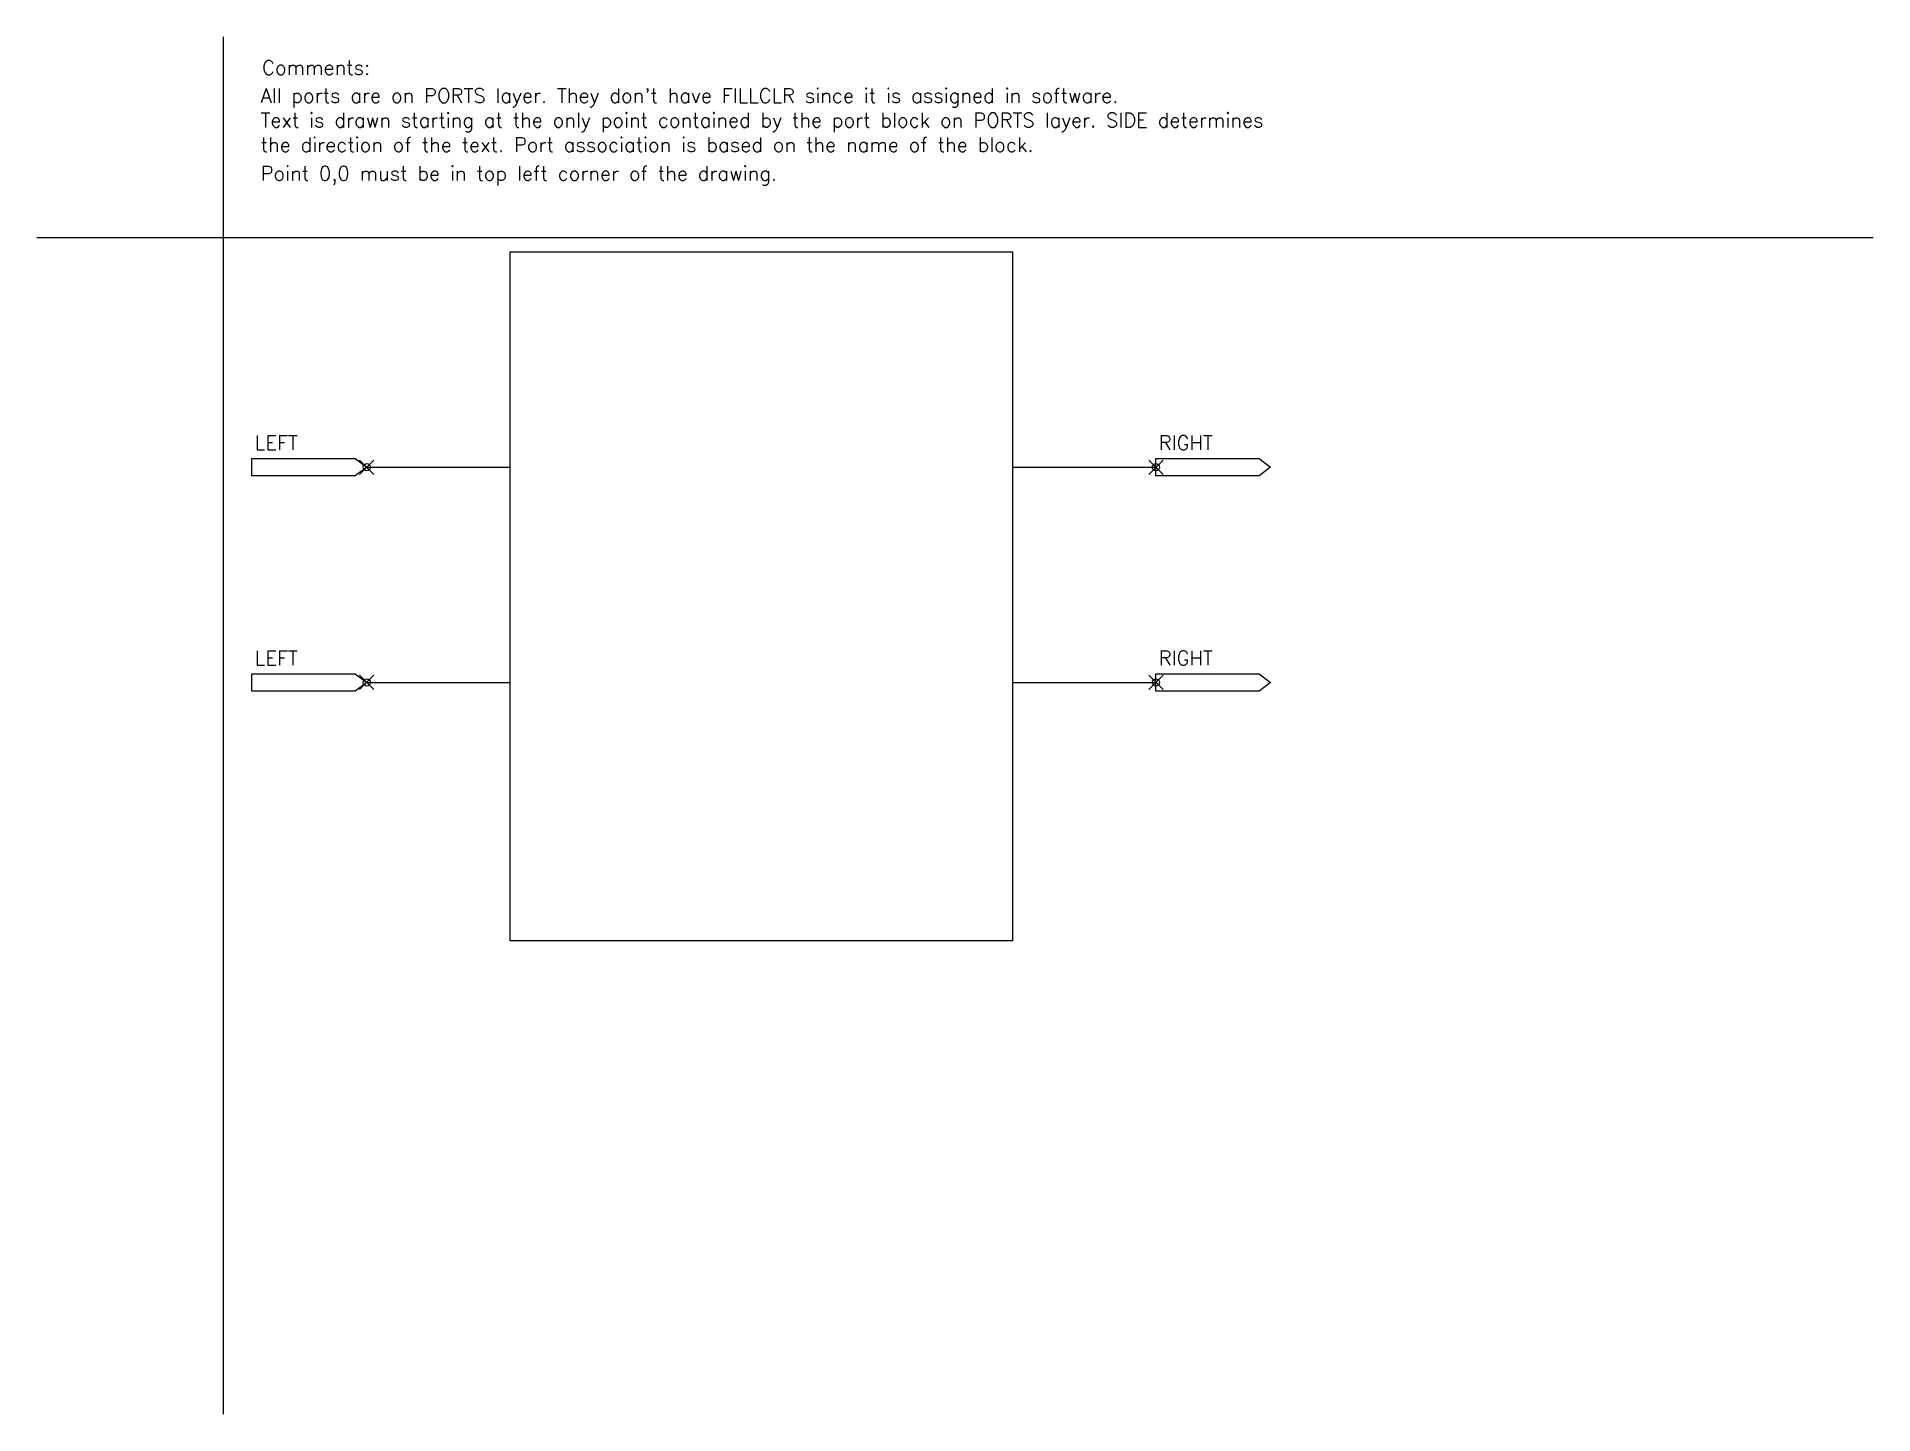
# Model space of a CAD drawing. Extents: x -130 to 1150, y -820 to 140.
import ezdxf

# ---------------------------------------------------------------- set-up
doc = ezdxf.new("R2010")
doc.units = 0
doc.header["$MEASUREMENT"] = 0
doc.header["$PDMODE"] = 35
doc.header["$PDSIZE"] = 5
for name, color, linetype in [('COMMENT', 254, 'CONTINUOUS'), ('DETAIL_MEDIUM', 182, 'CONTINUOUS'), ('PORTS', 188, 'CONTINUOUS')]:
    doc.layers.add(name, color=color, linetype=linetype)
doc.styles.add('SIMPLEX', font='simplex')
doc.styles.get("Standard").update_dxf_attribs({"font": 'txt.shx'})

# ---------------------------------------------------------------- blocks, each defined once
blk = doc.blocks.new('TITAN_CLKBUF_INCLK_PORT')
at = {"layer": 'DETAIL_MEDIUM', "linetype": 'CONTINUOUS'}
blk.add_line((100, -70), (200, -70), dxfattribs=at)
at = {"layer": 'PORTS', "linetype": 'CONTINUOUS'}
blk.add_lwpolyline([(100, -70), (92, -76), (20, -76), (20, -64), (92, -64), (100, -70)], close=True, dxfattribs=at)
blk.add_point((100, -70), dxfattribs=at)
at = {"layer": 'PORTS', "linetype": 'CONTINUOUS', "style": 'SIMPLEX'}
blk.add_attdef('SIDE', (22, -58), '', height=10, dxfattribs=at)
blk = doc.blocks.new('TITAN_CLKBUF_CLK_ENA_PORT')
at = {"layer": 'DETAIL_MEDIUM', "linetype": 'CONTINUOUS'}
blk.add_line((100, -160), (200, -160), dxfattribs=at)
at = {"layer": 'PORTS', "linetype": 'CONTINUOUS'}
blk.add_lwpolyline([(100, -160), (92, -166), (20, -166), (20, -154), (92, -154), (100, -160)], close=True, dxfattribs=at)
blk.add_point((100, -160), dxfattribs=at)
at = {"layer": 'PORTS', "linetype": 'CONTINUOUS', "style": 'SIMPLEX'}
blk.add_attdef('SIDE', (22, -148), '', height=10, dxfattribs=at)
blk = doc.blocks.new('TITAN_CLKBUF_CLK_OUT_PORT')
at = {"layer": 'DETAIL_MEDIUM', "linetype": 'CONTINUOUS'}
blk.add_line((550, -160), (650, -160), dxfattribs=at)
at = {"layer": 'PORTS', "linetype": 'CONTINUOUS'}
blk.add_lwpolyline([(730, -160), (722, -166), (650, -166), (650, -154), (722, -154), (730, -160)], close=True, dxfattribs=at)
blk.add_point((650, -160), dxfattribs=at)
at = {"layer": 'PORTS', "linetype": 'CONTINUOUS', "style": 'SIMPLEX'}
blk.add_attdef('SIDE', (652, -148), '', height=10, rotation=0, dxfattribs=at)
blk = doc.blocks.new('TITAN_CLKBUF_ENABLE_OUT_PORT')
at = {"layer": 'DETAIL_MEDIUM', "linetype": 'CONTINUOUS'}
blk.add_line((550, -310), (650, -310), dxfattribs=at)
at = {"layer": 'PORTS', "linetype": 'CONTINUOUS'}
blk.add_lwpolyline([(730, -310), (722, -316), (650, -316), (650, -304), (722, -304), (730, -310)], close=True, dxfattribs=at)
blk.add_point((650, -310), dxfattribs=at)
at = {"layer": 'PORTS', "linetype": 'CONTINUOUS', "style": 'SIMPLEX'}
blk.add_attdef('SIDE', (652, -298), '', height=10, rotation=0, dxfattribs=at)
blk = doc.blocks.new('TITAN_CLKBUF')
at = {"layer": 'DETAIL_MEDIUM', "linetype": 'CONTINUOUS'}
blk.add_lwpolyline([(550, -490), (200, -490), (200, -10), (550, -10)], close=True, dxfattribs=at)
for name, p, values in [('TITAN_CLKBUF_INCLK_PORT', (0, -90), {'SIDE': 'LEFT'}), ('TITAN_CLKBUF_CLK_OUT_PORT', (0, 0), {'SIDE': 'RIGHT'}), ('TITAN_CLKBUF_CLK_ENA_PORT', (0, -150), {'SIDE': 'LEFT'}), ('TITAN_CLKBUF_ENABLE_OUT_PORT', (0, 0), {'SIDE': 'RIGHT'})]:
    blk.add_blockref(name, p, dxfattribs=at).add_auto_attribs(values)

msp = doc.modelspace()

# ---------------------------------------------------------------- linework, layer by layer
at = {"layer": 'COMMENT', "linetype": 'CONTINUOUS'}
for p, q in [((0, 140), (0, -820)), ((-130, 0), (1150, 0))]:
    msp.add_line(p, q, dxfattribs=at)

# ---------------------------------------------------------------- block references
at = {"layer": 'DETAIL_MEDIUM', "linetype": 'CONTINUOUS'}
msp.add_blockref('TITAN_CLKBUF', (0, 0), dxfattribs=at)

# ---------------------------------------------------------------- texts
at = {"layer": 'COMMENT'}
msp.add_text('Comments:', height=10, dxfattribs=at).set_placement((27, 113.5))
at = {"layer": 'COMMENT', "linetype": 'CONTINUOUS', "style": 'SIMPLEX'}
for s, p in [("All ports are on PORTS layer. They don't have FILLCLR since it is assigned in software.", (26, 94)), ('Text is drawn starting at the only point contained by the port block on PORTS layer. SIDE determines ', (26, 76.857143)), ('the direction of the text. Port association is based on the name of the block.', (26, 59.714286)), ('Point 0,0 must be in top left corner of the drawing.', (26, 39.714286))]:
    msp.add_text(s, height=10, dxfattribs=at).set_placement(p)

doc.saveas('drawing.dxf')
